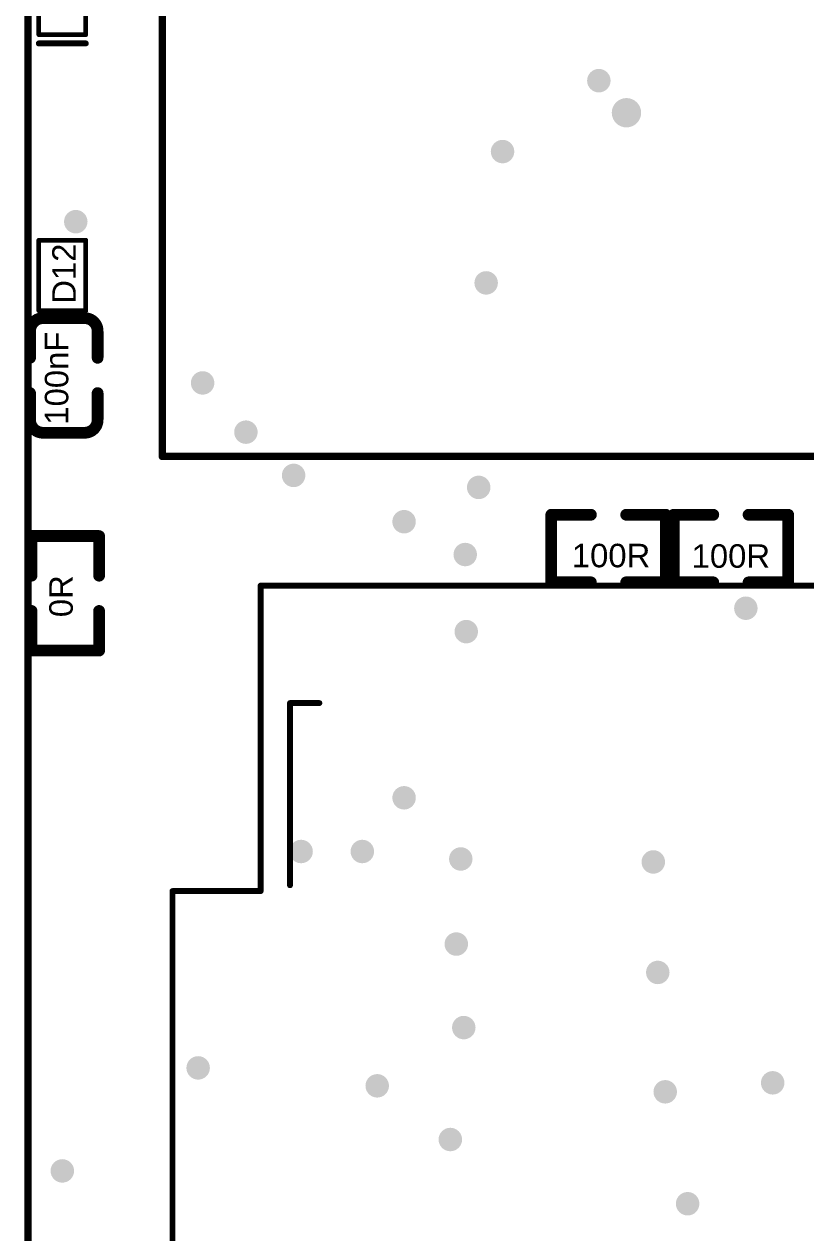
# Model space of a CAD drawing. Header units: millimetres. Extents: x 261 to 299, y 113 to 224.
# Drawn here: x 264.81 to 278.11, y 136.82 to 157.39 of the extents above; entities that cross this region are included whole.
import ezdxf

# ---------------------------------------------------------------- set-up
doc = ezdxf.new("R2010")
doc.units = ezdxf.units.MM
for name, color, linetype in [('KeepOutLayer', 6, 'Continuous'), ('TopOverlay', 2, 'Continuous'), ('ViaHoleLayer', 16, 'Continuous')]:
    doc.layers.add(name, color=color, linetype=linetype)
doc.styles.add('Arial', font='arial.ttf', dxfattribs={"height": 0.2})

# ---------------------------------------------------------------- blocks, each defined once
blk = doc.blocks.new('LC_0402_C_45')
at = {"layer": 'TopOverlay', "const_width": 0.2}
for points in [[(-0.975, 0.355, -0.414214), (-0.755, 0.575)], [(0.755, 0.575, -0.414214), (0.975, 0.355)], [(-0.755, -0.575, -0.414214), (-0.975, -0.355)], [(0.975, -0.355, -0.414214), (0.755, -0.575)]]:
    blk.add_lwpolyline(points, format="xyb", dxfattribs=at)
at = {"layer": 'TopOverlay', "const_width": 0.1}
for points in [[(-0.805, 0.575, 1), (-0.705, 0.575, 1)], [(-0.8, 0.575, 1), (-0.7, 0.575, 1)], [(-0.35, 0.575, 1), (-0.25, 0.575, 1)], [(0.25, 0.575, 1), (0.35, 0.575, 1)], [(0.7, 0.575, 1), (0.8, 0.575, 1)], [(0.705, 0.575, 1), (0.805, 0.575, 1)], [(-1.025, 0.355, 1), (-0.925, 0.355, 1)], [(-1.025, 0.355, 1), (-0.925, 0.355, 1)], [(0.925, 0.355, 1), (1.025, 0.355, 1)], [(0.925, 0.355, 1), (1.025, 0.355, 1)], [(-1.025, -0.355, 1), (-0.925, -0.355, 1)], [(-1.025, -0.355, 1), (-0.925, -0.355, 1)], [(0.925, -0.355, 1), (1.025, -0.355, 1)], [(0.925, -0.355, 1), (1.025, -0.355, 1)], [(-0.805, -0.575, 1), (-0.705, -0.575, 1)], [(-0.8, -0.575, 1), (-0.7, -0.575, 1)], [(-0.35, -0.575, 1), (-0.25, -0.575, 1)], [(0.25, -0.575, 1), (0.35, -0.575, 1)], [(0.7, -0.575, 1), (0.8, -0.575, 1)], [(0.705, -0.575, 1), (0.805, -0.575, 1)]]:
    blk.add_lwpolyline(points, format="xyb", close=True, dxfattribs=at)
at = {"layer": 'TopOverlay', "const_width": 0.2}
for points in [[(-0.75, 0.575), (-0.3, 0.575)], [(0.3, 0.575), (0.75, 0.575)], [(-0.975, 0.355), (-0.975, -0.355)], [(0.975, 0.355), (0.975, -0.355)], [(-0.75, -0.575), (-0.3, -0.575)], [(0.3, -0.575), (0.75, -0.575)]]:
    blk.add_lwpolyline(points, dxfattribs=at)
blk = doc.blocks.new('SOD_882_L1_0_W0_6_BI_78')
at = {"layer": 'TopOverlay'}
for points, const_width in [([(-0.6, -0.4), (-0.6, 0.4)], 0.08), ([(0.6, 0.4), (-0.6, 0.4)], 0.08), ([(0.6, -0.4), (0.6, 0.4)], 0.08), ([(0.75, -0.4), (0.75, 0.4)], 0.1), ([(0.6, -0.4), (-0.6, -0.4)], 0.08)]:
    blk.add_lwpolyline(points, dxfattribs=dict(at, const_width=const_width))
for points, const_width in [([(-0.62, 0.4, 1), (-0.58, 0.4, 1)], 0.04), ([(-0.62, 0.4, 1), (-0.58, 0.4, 1)], 0.04), ([(0.58, 0.4, 1), (0.62, 0.4, 1)], 0.04), ([(0.58, 0.4, 1), (0.62, 0.4, 1)], 0.04), ([(0.725, 0.4, 1), (0.775, 0.4, 1)], 0.05), ([(-0.62, -0.4, 1), (-0.58, -0.4, 1)], 0.04), ([(-0.62, -0.4, 1), (-0.58, -0.4, 1)], 0.04), ([(0.58, -0.4, 1), (0.62, -0.4, 1)], 0.04), ([(0.58, -0.4, 1), (0.62, -0.4, 1)], 0.04), ([(0.725, -0.4, 1), (0.775, -0.4, 1)], 0.05)]:
    blk.add_lwpolyline(points, format="xyb", close=True, dxfattribs=dict(at, const_width=const_width))
blk = doc.blocks.new('SOD_882_L1_0_W0_6_BI_79')
at = {"layer": 'TopOverlay'}
for points, const_width in [([(-0.6, -0.4), (-0.6, 0.4)], 0.08), ([(0.6, 0.4), (-0.6, 0.4)], 0.08), ([(0.6, -0.4), (0.6, 0.4)], 0.08), ([(0.75, -0.4), (0.75, 0.4)], 0.1), ([(0.6, -0.4), (-0.6, -0.4)], 0.08)]:
    blk.add_lwpolyline(points, dxfattribs=dict(at, const_width=const_width))
for points, const_width in [([(-0.62, 0.4, 1), (-0.58, 0.4, 1)], 0.04), ([(-0.62, 0.4, 1), (-0.58, 0.4, 1)], 0.04), ([(0.58, 0.4, 1), (0.62, 0.4, 1)], 0.04), ([(0.58, 0.4, 1), (0.62, 0.4, 1)], 0.04), ([(0.725, 0.4, 1), (0.775, 0.4, 1)], 0.05), ([(-0.62, -0.4, 1), (-0.58, -0.4, 1)], 0.04), ([(-0.62, -0.4, 1), (-0.58, -0.4, 1)], 0.04), ([(0.58, -0.4, 1), (0.62, -0.4, 1)], 0.04), ([(0.58, -0.4, 1), (0.62, -0.4, 1)], 0.04), ([(0.725, -0.4, 1), (0.775, -0.4, 1)], 0.05)]:
    blk.add_lwpolyline(points, format="xyb", close=True, dxfattribs=dict(at, const_width=const_width))
blk = doc.blocks.new('LC_0402_R_157')
at = {"layer": 'TopOverlay', "const_width": 0.2}
for points in [[(-0.975, 0.575), (-0.975, -0.575)], [(-0.3, 0.575), (-0.975, 0.575)], [(0.975, 0.575), (0.3, 0.575)], [(0.975, 0.575), (0.975, -0.575)], [(-0.3, -0.575), (-0.975, -0.575)], [(0.975, -0.575), (0.3, -0.575)]]:
    blk.add_lwpolyline(points, dxfattribs=at)
at = {"layer": 'TopOverlay', "const_width": 0.1}
for points in [[(-1.025, 0.575, 1), (-0.925, 0.575, 1)], [(-1.025, 0.575, 1), (-0.925, 0.575, 1)], [(-0.35, 0.575, 1), (-0.25, 0.575, 1)], [(0.25, 0.575, 1), (0.35, 0.575, 1)], [(0.925, 0.575, 1), (1.025, 0.575, 1)], [(0.925, 0.575, 1), (1.025, 0.575, 1)], [(-1.025, -0.575, 1), (-0.925, -0.575, 1)], [(-1.025, -0.575, 1), (-0.925, -0.575, 1)], [(-0.35, -0.575, 1), (-0.25, -0.575, 1)], [(0.25, -0.575, 1), (0.35, -0.575, 1)], [(0.925, -0.575, 1), (1.025, -0.575, 1)], [(0.925, -0.575, 1), (1.025, -0.575, 1)]]:
    blk.add_lwpolyline(points, format="xyb", close=True, dxfattribs=at)
blk = doc.blocks.new('LC_0402_R_158')
at = {"layer": 'TopOverlay', "const_width": 0.2}
for points in [[(-0.975, 0.575), (-0.975, -0.575)], [(-0.3, 0.575), (-0.975, 0.575)], [(0.975, 0.575), (0.3, 0.575)], [(0.975, 0.575), (0.975, -0.575)], [(-0.3, -0.575), (-0.975, -0.575)], [(0.975, -0.575), (0.3, -0.575)]]:
    blk.add_lwpolyline(points, dxfattribs=at)
at = {"layer": 'TopOverlay', "const_width": 0.1}
for points in [[(-1.025, 0.575, 1), (-0.925, 0.575, 1)], [(-1.025, 0.575, 1), (-0.925, 0.575, 1)], [(-0.35, 0.575, 1), (-0.25, 0.575, 1)], [(0.25, 0.575, 1), (0.35, 0.575, 1)], [(0.925, 0.575, 1), (1.025, 0.575, 1)], [(0.925, 0.575, 1), (1.025, 0.575, 1)], [(-1.025, -0.575, 1), (-0.925, -0.575, 1)], [(-1.025, -0.575, 1), (-0.925, -0.575, 1)], [(-0.35, -0.575, 1), (-0.25, -0.575, 1)], [(0.25, -0.575, 1), (0.35, -0.575, 1)], [(0.925, -0.575, 1), (1.025, -0.575, 1)], [(0.925, -0.575, 1), (1.025, -0.575, 1)]]:
    blk.add_lwpolyline(points, format="xyb", close=True, dxfattribs=at)
blk = doc.blocks.new('MICRO_SIM_188')
at = {"layer": 'TopOverlay', "const_width": 0.127}
for points in [[(-5.9, 0), (-5.9, -14.097)], [(-5.9, 0), (5.9, 0)], [(5.9, 0), (5.9, -14.097)], [(5.842, -11.887), (3.734, -13.995)], [(5.842, -11.887), (5.842, -13.995)], [(3.734, -13.995), (5.842, -13.995)], [(-5.9, -14.097), (5.9, -14.097)]]:
    blk.add_lwpolyline(points, dxfattribs=at)
at = {"layer": 'TopOverlay', "const_width": 0.0635}
for points in [[(-5.932, 0, 1), (-5.868, 0, 1)], [(-5.932, 0, 1), (-5.868, 0, 1)], [(5.868, 0, 1), (5.932, 0, 1)], [(5.868, 0, 1), (5.932, 0, 1)], [(5.81, -11.887, 1), (5.874, -11.887, 1)], [(5.81, -11.887, 1), (5.874, -11.887, 1)], [(3.702, -13.995, 1), (3.766, -13.995, 1)], [(3.702, -13.995, 1), (3.766, -13.995, 1)], [(5.81, -13.995, 1), (5.874, -13.995, 1)], [(5.81, -13.995, 1), (5.874, -13.995, 1)], [(-5.932, -14.097, 1), (-5.868, -14.097, 1)], [(-5.932, -14.097, 1), (-5.868, -14.097, 1)], [(5.868, -14.097, 1), (5.932, -14.097, 1)], [(5.868, -14.097, 1), (5.932, -14.097, 1)]]:
    blk.add_lwpolyline(points, format="xyb", close=True, dxfattribs=at)
blk = doc.blocks.new('MOD_A7670C_201')
at = {"layer": 'TopOverlay', "const_width": 0.1}
for points in [[(14, 8.8), (14, -8.8)], [(12.5, -8.8), (12.5, -14)], [(14, -8.8), (12.5, -8.8)], [(12, -8.9), (12, -12)], [(12, -12), (11.5, -12)], [(12.5, -14), (-12.5, -14)]]:
    blk.add_lwpolyline(points, dxfattribs=at)
at = {"layer": 'TopOverlay', "const_width": 0.05}
for points in [[(12.475, -8.8, 1), (12.525, -8.8, 1)], [(12.475, -8.8, 1), (12.525, -8.8, 1)], [(13.975, -8.8, 1), (14.025, -8.8, 1)], [(13.975, -8.8, 1), (14.025, -8.8, 1)], [(11.975, -8.9, 1), (12.025, -8.9, 1)], [(11.475, -12, 1), (11.525, -12, 1)], [(11.975, -12, 1), (12.025, -12, 1)], [(11.975, -12, 1), (12.025, -12, 1)], [(12.475, -14, 1), (12.525, -14, 1)], [(12.475, -14, 1), (12.525, -14, 1)]]:
    blk.add_lwpolyline(points, format="xyb", close=True, dxfattribs=at)
blk = doc.blocks.new('LC_0402_R_205')
at = {"layer": 'TopOverlay', "const_width": 0.2}
for points in [[(-0.975, 0.575), (-0.975, -0.575)], [(-0.975, 0.575), (-0.3, 0.575)], [(0.3, 0.575), (0.975, 0.575)], [(0.975, 0.575), (0.975, -0.575)], [(-0.975, -0.575), (-0.3, -0.575)], [(0.3, -0.575), (0.975, -0.575)]]:
    blk.add_lwpolyline(points, dxfattribs=at)
at = {"layer": 'TopOverlay', "const_width": 0.1}
for points in [[(-1.025, 0.575, 1), (-0.925, 0.575, 1)], [(-1.025, 0.575, 1), (-0.925, 0.575, 1)], [(-0.35, 0.575, 1), (-0.25, 0.575, 1)], [(0.25, 0.575, 1), (0.35, 0.575, 1)], [(0.925, 0.575, 1), (1.025, 0.575, 1)], [(0.925, 0.575, 1), (1.025, 0.575, 1)], [(-1.025, -0.575, 1), (-0.925, -0.575, 1)], [(-1.025, -0.575, 1), (-0.925, -0.575, 1)], [(-0.35, -0.575, 1), (-0.25, -0.575, 1)], [(0.25, -0.575, 1), (0.35, -0.575, 1)], [(0.925, -0.575, 1), (1.025, -0.575, 1)], [(0.925, -0.575, 1), (1.025, -0.575, 1)]]:
    blk.add_lwpolyline(points, format="xyb", close=True, dxfattribs=at)

msp = doc.modelspace()

# ---------------------------------------------------------------- hatches: boundary and pattern name
at = {"layer": 'ViaHoleLayer'}
h = msp.add_hatch(color=16, dxfattribs=at)
edge = h.paths.add_edge_path()
edge.add_arc((274.587, 156.426), 0.2, 0, 360)
h = msp.add_hatch(color=16, dxfattribs=at)
edge = h.paths.add_edge_path()
edge.add_arc((275.057, 155.88), 0.25, 0, 360)
h = msp.add_hatch(color=16, dxfattribs=at)
edge = h.paths.add_edge_path()
edge.add_arc((272.948, 155.219), 0.2, 0, 360)
h = msp.add_hatch(color=16, dxfattribs=at)
edge = h.paths.add_edge_path()
edge.add_arc((265.684, 154.026), 0.2, 0, 360)
h = msp.add_hatch(color=16, dxfattribs=at)
edge = h.paths.add_edge_path()
edge.add_arc((272.669, 152.984), 0.2, 0, 360)
h = msp.add_hatch(color=16, dxfattribs=at)
edge = h.paths.add_edge_path()
edge.add_arc((267.843, 151.282), 0.2, 0, 360)
h = msp.add_hatch(color=16, dxfattribs=at)
edge = h.paths.add_edge_path()
edge.add_arc((268.58, 150.444), 0.2, 0, 360)
h = msp.add_hatch(color=16, dxfattribs=at)
edge = h.paths.add_edge_path()
edge.add_arc((269.392, 149.708), 0.2, 0, 360)
h = msp.add_hatch(color=16, dxfattribs=at)
edge = h.paths.add_edge_path()
edge.add_arc((272.542, 149.504), 0.2, 0, 360)
h = msp.add_hatch(color=16, dxfattribs=at)
edge = h.paths.add_edge_path()
edge.add_arc((271.272, 148.92), 0.2, 0, 360)
h = msp.add_hatch(color=16, dxfattribs=at)
edge = h.paths.add_edge_path()
edge.add_arc((272.313, 148.361), 0.2, 0, 360)
h = msp.add_hatch(color=16, dxfattribs=at)
edge = h.paths.add_edge_path()
edge.add_arc((277.089, 147.447), 0.2, 0, 360)
h = msp.add_hatch(color=16, dxfattribs=at)
edge = h.paths.add_edge_path()
edge.add_arc((272.33, 147.049), 0.2, 0, 360)
h = msp.add_hatch(color=16, dxfattribs=at)
edge = h.paths.add_edge_path()
edge.add_arc((271.272, 144.221), 0.2, 0, 360)
h = msp.add_hatch(color=16, dxfattribs=at)
edge = h.paths.add_edge_path()
edge.add_arc((269.519, 143.307), 0.2, 0, 360)
h = msp.add_hatch(color=16, dxfattribs=at)
edge = h.paths.add_edge_path()
edge.add_arc((270.561, 143.307), 0.2, 0, 360)
h = msp.add_hatch(color=16, dxfattribs=at)
edge = h.paths.add_edge_path()
edge.add_arc((272.237, 143.18), 0.2, 0, 360)
h = msp.add_hatch(color=16, dxfattribs=at)
edge = h.paths.add_edge_path()
edge.add_arc((275.514, 143.129), 0.2, 0, 360)
h = msp.add_hatch(color=16, dxfattribs=at)
edge = h.paths.add_edge_path()
edge.add_arc((272.161, 141.732), 0.2, 0, 360)
h = msp.add_hatch(color=16, dxfattribs=at)
edge = h.paths.add_edge_path()
edge.add_arc((275.59, 141.249), 0.2, 0, 360)
h = msp.add_hatch(color=16, dxfattribs=at)
edge = h.paths.add_edge_path()
edge.add_arc((272.288, 140.31), 0.2, 0, 360)
h = msp.add_hatch(color=16, dxfattribs=at)
edge = h.paths.add_edge_path()
edge.add_arc((267.767, 139.624), 0.2, 0, 360)
h = msp.add_hatch(color=16, dxfattribs=at)
edge = h.paths.add_edge_path()
edge.add_arc((270.815, 139.319), 0.2, 0, 360)
h = msp.add_hatch(color=16, dxfattribs=at)
edge = h.paths.add_edge_path()
edge.add_arc((277.546, 139.37), 0.2, 0, 360)
h = msp.add_hatch(color=16, dxfattribs=at)
edge = h.paths.add_edge_path()
edge.add_arc((275.717, 139.217), 0.2, 0, 360)
h = msp.add_hatch(color=16, dxfattribs=at)
edge = h.paths.add_edge_path()
edge.add_arc((272.059, 138.405), 0.2, 0, 360)
h = msp.add_hatch(color=16, dxfattribs=at)
edge = h.paths.add_edge_path()
edge.add_arc((265.455, 137.871), 0.2, 0, 360)
h = msp.add_hatch(color=16, dxfattribs=at)
edge = h.paths.add_edge_path()
edge.add_arc((276.098, 137.312), 0.2, 0, 360)

# ---------------------------------------------------------------- linework, layer by layer
at = {"layer": 'KeepOutLayer', "const_width": 0.127}
msp.add_lwpolyline([(264.871, 115.134), (264.871, 221.605)], dxfattribs=at)

# ---------------------------------------------------------------- block references
for name, p, rotation in [('MICRO_SIM_188', (267.157, 155.931), 90), ('SOD_882_L1_0_W0_6_BI_78', (265.455, 157.81), 270), ('SOD_882_L1_0_W0_6_BI_79', (265.455, 153.111), 270), ('LC_0402_C_45', (265.481, 151.409), 90), ('LC_0402_R_158', (274.752, 148.463), 180), ('LC_0402_R_157', (276.835, 148.463), 180), ('LC_0402_R_205', (265.506, 147.701), 90), ('MOD_A7670C_201', (281.33, 133.833), 180)]:
    msp.add_blockref(name, p, dxfattribs=dict(rotation=rotation))

# ---------------------------------------------------------------- texts
at = {"layer": 'TopOverlay', "style": 'Arial'}
for s, p in [('D12', (265.684, 152.629)), ('100nF', (265.557, 150.571)), ('0R', (265.633, 147.295))]:
    msp.add_text(s, height=0.4, rotation=90, dxfattribs=at).set_placement(p)
for p in [(274.127, 148.144), (276.166, 148.136)]:
    msp.add_text('100R', height=0.4, dxfattribs=at).set_placement(p)

doc.saveas('drawing.dxf')
